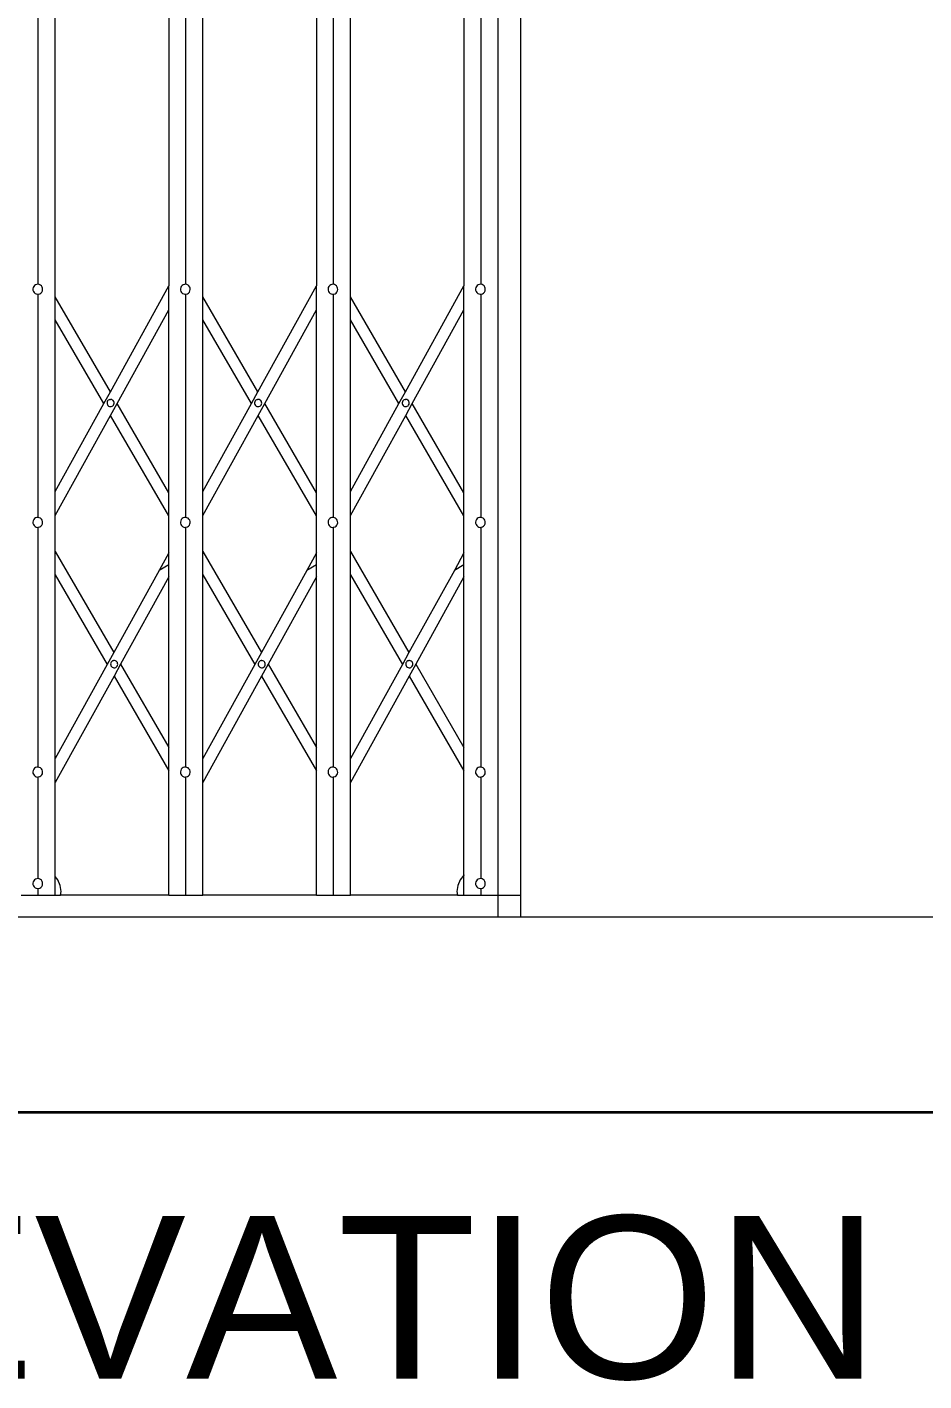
# Model space of a CAD drawing. Header units: inches. Extents: x -6800 to 96653, y -25814 to 17379.
# Drawn here: x 85545.4 to 85600.6, y -17979.5 to -17896.2 of the extents above; entities that cross this region are included whole.
import ezdxf

# ---------------------------------------------------------------- set-up
doc = ezdxf.new("R2010")
doc.units = ezdxf.units.IN
doc.header["$MEASUREMENT"] = 0
for name, color, linetype, lineweight in [('Door ele', 20, 'Continuous', 15), ('ele back', 51, 'Continuous', 15), ('Ground level', 210, 'Continuous', 35), ('text', 31, 'Continuous', 13)]:
    doc.layers.add(name, color=color, linetype=linetype, lineweight=lineweight)
doc.styles.get("Standard").update_dxf_attribs({"font": 'arial.ttf'})

msp = doc.modelspace()

# ---------------------------------------------------------------- linework, layer by layer
at = {"layer": 'Door ele', "transparency": 33554651}
for p, q in [((85574.384, -17851.875), (85574.384, -17904.696)), ((85575.809, -17904.696), (85575.809, -17851.875)), ((85547.168, -17904.696), (85547.168, -17888.684)), ((85556.246, -17904.696), (85556.246, -17888.684)), ((85565.324, -17904.696), (85565.324, -17888.684)), ((85546.121, -17904.696), (85546.121, -17889.447)), ((85554.151, -17889.346), (85554.151, -17904.696)), ((85555.199, -17904.696), (85555.199, -17889.447)), ((85563.229, -17889.346), (85563.229, -17904.696)), ((85564.277, -17904.696), (85564.277, -17889.447)), ((85572.308, -17889.346), (85572.308, -17904.696)), ((85573.355, -17904.696), (85573.355, -17889.447)), ((85546.121, -17912.037), (85546.121, -17904.696)), ((85547.168, -17912.801), (85547.168, -17904.696)), ((85554.151, -17904.696), (85554.151, -17912.138)), ((85555.199, -17912.037), (85555.199, -17904.696)), ((85556.246, -17912.801), (85556.246, -17904.696)), ((85563.229, -17904.696), (85563.229, -17912.138)), ((85564.277, -17912.037), (85564.277, -17904.696)), ((85565.324, -17912.801), (85565.324, -17904.696)), ((85572.308, -17904.696), (85572.308, -17912.138)), ((85573.355, -17912.037), (85573.355, -17904.696)), ((85574.384, -17904.696), (85574.384, -17949.61)), ((85575.809, -17949.61), (85575.809, -17904.696)), ((85545.802, -17912.24), (85545.787, -17912.319)), ((85545.787, -17912.319), (85545.791, -17912.398)), ((85545.837, -17912.169), (85545.802, -17912.24)), ((85545.889, -17912.109), (85545.837, -17912.169)), ((85545.954, -17912.065), (85545.889, -17912.109)), ((85546.029, -17912.039), (85545.954, -17912.065)), ((85546.107, -17912.035), (85546.029, -17912.039)), ((85546.121, -17912.037), (85546.107, -17912.035)), ((85546.183, -17912.051), (85546.121, -17912.037)), ((85546.253, -17912.086), (85546.183, -17912.051)), ((85546.312, -17912.139), (85546.253, -17912.086)), ((85546.355, -17912.206), (85546.312, -17912.139)), ((85546.38, -17912.282), (85546.355, -17912.206)), ((85546.384, -17912.362), (85546.38, -17912.282)), ((85550.554, -17918.647), (85554.151, -17912.138)), ((85554.151, -17913.614), (85554.151, -17912.138)), ((85554.881, -17912.24), (85554.865, -17912.319)), ((85554.865, -17912.319), (85554.87, -17912.398)), ((85554.915, -17912.169), (85554.881, -17912.24)), ((85554.967, -17912.109), (85554.915, -17912.169)), ((85555.033, -17912.065), (85554.967, -17912.109)), ((85555.107, -17912.039), (85555.033, -17912.065)), ((85555.185, -17912.035), (85555.107, -17912.039)), ((85555.199, -17912.037), (85555.185, -17912.035)), ((85555.261, -17912.051), (85555.199, -17912.037)), ((85555.331, -17912.086), (85555.261, -17912.051)), ((85555.39, -17912.139), (85555.331, -17912.086)), ((85555.433, -17912.206), (85555.39, -17912.139)), ((85555.458, -17912.282), (85555.433, -17912.206)), ((85555.463, -17912.362), (85555.458, -17912.282)), ((85559.632, -17918.647), (85563.229, -17912.138)), ((85563.229, -17913.614), (85563.229, -17912.138)), ((85563.959, -17912.24), (85563.943, -17912.319)), ((85563.943, -17912.319), (85563.948, -17912.398)), ((85563.994, -17912.169), (85563.959, -17912.24)), ((85564.046, -17912.109), (85563.994, -17912.169)), ((85564.111, -17912.065), (85564.046, -17912.109)), ((85564.185, -17912.039), (85564.111, -17912.065)), ((85564.263, -17912.035), (85564.185, -17912.039)), ((85564.277, -17912.037), (85564.263, -17912.035)), ((85564.34, -17912.051), (85564.277, -17912.037)), ((85564.41, -17912.086), (85564.34, -17912.051)), ((85564.468, -17912.139), (85564.41, -17912.086)), ((85564.511, -17912.206), (85564.468, -17912.139)), ((85564.536, -17912.282), (85564.511, -17912.206)), ((85564.541, -17912.362), (85564.536, -17912.282)), ((85568.71, -17918.647), (85572.308, -17912.138)), ((85572.308, -17913.614), (85572.308, -17912.138)), ((85573.037, -17912.24), (85573.021, -17912.319)), ((85573.021, -17912.319), (85573.026, -17912.398)), ((85573.072, -17912.169), (85573.037, -17912.24)), ((85573.124, -17912.109), (85573.072, -17912.169)), ((85573.189, -17912.065), (85573.124, -17912.109)), ((85573.263, -17912.039), (85573.189, -17912.065)), ((85573.341, -17912.035), (85573.263, -17912.039)), ((85573.355, -17912.037), (85573.341, -17912.035)), ((85573.418, -17912.051), (85573.355, -17912.037)), ((85573.488, -17912.086), (85573.418, -17912.051)), ((85573.546, -17912.139), (85573.488, -17912.086)), ((85573.589, -17912.206), (85573.546, -17912.139)), ((85573.614, -17912.282), (85573.589, -17912.206)), ((85573.619, -17912.362), (85573.614, -17912.282)), ((85545.791, -17912.398), (85545.816, -17912.474)), ((85545.816, -17912.474), (85545.859, -17912.541)), ((85545.859, -17912.541), (85545.918, -17912.594)), ((85545.918, -17912.594), (85545.988, -17912.63)), ((85545.988, -17912.63), (85546.064, -17912.646)), ((85546.064, -17912.646), (85546.121, -17912.642)), ((85546.121, -17912.642), (85546.143, -17912.641)), ((85546.121, -17926.377), (85546.121, -17912.642)), ((85546.143, -17912.641), (85546.217, -17912.616)), ((85546.217, -17912.616), (85546.282, -17912.572)), ((85546.282, -17912.572), (85546.334, -17912.512)), ((85546.334, -17912.512), (85546.369, -17912.44)), ((85546.369, -17912.44), (85546.384, -17912.362)), ((85550.554, -17918.647), (85547.168, -17912.801)), ((85547.168, -17914.226), (85547.168, -17912.801)), ((85554.87, -17912.398), (85554.894, -17912.474)), ((85554.894, -17912.474), (85554.938, -17912.541)), ((85554.938, -17912.541), (85554.996, -17912.594)), ((85554.996, -17912.594), (85555.066, -17912.63)), ((85555.066, -17912.63), (85555.143, -17912.646)), ((85555.143, -17912.646), (85555.199, -17912.642)), ((85555.199, -17912.642), (85555.221, -17912.641)), ((85555.199, -17926.377), (85555.199, -17912.642)), ((85555.221, -17912.641), (85555.295, -17912.616)), ((85555.295, -17912.616), (85555.36, -17912.572)), ((85555.36, -17912.572), (85555.412, -17912.512)), ((85555.412, -17912.512), (85555.447, -17912.44)), ((85555.447, -17912.44), (85555.463, -17912.362)), ((85559.632, -17918.647), (85556.246, -17912.801)), ((85556.246, -17914.226), (85556.246, -17912.801)), ((85563.948, -17912.398), (85563.973, -17912.474)), ((85563.973, -17912.474), (85564.016, -17912.541)), ((85564.016, -17912.541), (85564.074, -17912.594)), ((85564.074, -17912.594), (85564.144, -17912.63)), ((85564.144, -17912.63), (85564.221, -17912.646)), ((85564.221, -17912.646), (85564.277, -17912.642)), ((85564.277, -17912.642), (85564.299, -17912.641)), ((85564.277, -17926.377), (85564.277, -17912.642)), ((85564.299, -17912.641), (85564.373, -17912.616)), ((85564.373, -17912.616), (85564.438, -17912.572)), ((85564.438, -17912.572), (85564.49, -17912.512)), ((85564.49, -17912.512), (85564.525, -17912.44)), ((85564.525, -17912.44), (85564.541, -17912.362)), ((85568.71, -17918.647), (85565.324, -17912.801)), ((85565.324, -17914.226), (85565.324, -17912.801)), ((85573.026, -17912.398), (85573.051, -17912.474)), ((85573.051, -17912.474), (85573.094, -17912.541)), ((85573.094, -17912.541), (85573.152, -17912.594)), ((85573.152, -17912.594), (85573.222, -17912.63)), ((85573.222, -17912.63), (85573.299, -17912.646)), ((85573.299, -17912.646), (85573.355, -17912.642)), ((85573.355, -17912.642), (85573.377, -17912.641)), ((85573.355, -17926.377), (85573.355, -17912.642)), ((85573.377, -17912.641), (85573.451, -17912.616)), ((85573.451, -17912.616), (85573.516, -17912.572)), ((85573.516, -17912.572), (85573.568, -17912.512)), ((85573.568, -17912.512), (85573.603, -17912.44)), ((85573.603, -17912.44), (85573.619, -17912.362)), ((85550.971, -17919.367), (85554.151, -17913.614)), ((85554.151, -17924.859), (85554.151, -17913.614)), ((85560.049, -17919.367), (85563.229, -17913.614)), ((85563.229, -17924.859), (85563.229, -17913.614)), ((85569.127, -17919.367), (85572.308, -17913.614)), ((85572.308, -17924.859), (85572.308, -17913.614)), ((85547.168, -17924.772), (85547.168, -17914.226)), ((85550.151, -17919.376), (85547.168, -17914.226)), ((85556.246, -17924.772), (85556.246, -17914.226)), ((85559.229, -17919.376), (85556.246, -17914.226)), ((85565.324, -17924.772), (85565.324, -17914.226)), ((85568.307, -17919.376), (85565.324, -17914.226)), ((85550.151, -17919.376), (85550.554, -17918.647)), ((85559.229, -17919.376), (85559.632, -17918.647)), ((85568.307, -17919.376), (85568.71, -17918.647)), ((85547.168, -17924.772), (85550.151, -17919.376)), ((85550.36, -17919.265), (85550.349, -17919.322)), ((85550.349, -17919.322), (85550.352, -17919.381)), ((85550.352, -17919.381), (85550.37, -17919.436)), ((85550.386, -17919.213), (85550.36, -17919.265)), ((85550.37, -17919.436), (85550.402, -17919.485)), ((85550.423, -17919.169), (85550.386, -17919.213)), ((85550.402, -17919.485), (85550.444, -17919.523)), ((85550.471, -17919.137), (85550.423, -17919.169)), ((85550.444, -17919.523), (85550.495, -17919.55)), ((85550.525, -17919.118), (85550.471, -17919.137)), ((85550.495, -17919.55), (85550.551, -17919.561)), ((85550.525, -17919.118), (85550.554, -17919.117)), ((85550.551, -17919.561), (85550.608, -17919.558)), ((85550.582, -17919.115), (85550.554, -17919.117)), ((85550.568, -17920.097), (85550.971, -17919.367)), ((85550.638, -17919.127), (85550.582, -17919.115)), ((85550.608, -17919.558), (85550.662, -17919.539)), ((85550.689, -17919.153), (85550.638, -17919.127)), ((85550.662, -17919.539), (85550.71, -17919.507)), ((85550.732, -17919.191), (85550.689, -17919.153)), ((85550.71, -17919.507), (85550.748, -17919.463)), ((85550.763, -17919.24), (85550.732, -17919.191)), ((85550.748, -17919.463), (85550.773, -17919.411)), ((85550.781, -17919.296), (85550.763, -17919.24)), ((85550.773, -17919.411), (85550.785, -17919.354)), ((85550.785, -17919.354), (85550.781, -17919.296)), ((85554.151, -17924.859), (85550.971, -17919.367)), ((85556.246, -17924.772), (85559.229, -17919.376)), ((85559.438, -17919.265), (85559.427, -17919.322)), ((85559.427, -17919.322), (85559.43, -17919.381)), ((85559.43, -17919.381), (85559.448, -17919.436)), ((85559.464, -17919.213), (85559.438, -17919.265)), ((85559.448, -17919.436), (85559.48, -17919.485)), ((85559.502, -17919.169), (85559.464, -17919.213)), ((85559.48, -17919.485), (85559.523, -17919.523)), ((85559.549, -17919.137), (85559.502, -17919.169)), ((85559.523, -17919.523), (85559.574, -17919.55)), ((85559.604, -17919.118), (85559.549, -17919.137)), ((85559.574, -17919.55), (85559.63, -17919.561)), ((85559.604, -17919.118), (85559.632, -17919.117)), ((85559.63, -17919.561), (85559.687, -17919.558)), ((85559.66, -17919.115), (85559.632, -17919.117)), ((85559.646, -17920.097), (85560.049, -17919.367)), ((85559.716, -17919.127), (85559.66, -17919.115)), ((85559.687, -17919.558), (85559.741, -17919.539)), ((85559.767, -17919.153), (85559.716, -17919.127)), ((85559.741, -17919.539), (85559.788, -17919.507)), ((85559.81, -17919.191), (85559.767, -17919.153)), ((85559.788, -17919.507), (85559.826, -17919.463)), ((85559.842, -17919.24), (85559.81, -17919.191)), ((85559.826, -17919.463), (85559.852, -17919.411)), ((85559.86, -17919.296), (85559.842, -17919.24)), ((85559.852, -17919.411), (85559.863, -17919.354)), ((85559.863, -17919.354), (85559.86, -17919.296)), ((85563.229, -17924.859), (85560.049, -17919.367)), ((85565.324, -17924.772), (85568.307, -17919.376)), ((85568.516, -17919.265), (85568.505, -17919.322)), ((85568.505, -17919.322), (85568.508, -17919.381)), ((85568.508, -17919.381), (85568.526, -17919.436)), ((85568.542, -17919.213), (85568.516, -17919.265)), ((85568.526, -17919.436), (85568.558, -17919.485)), ((85568.58, -17919.169), (85568.542, -17919.213)), ((85568.558, -17919.485), (85568.601, -17919.523)), ((85568.627, -17919.137), (85568.58, -17919.169)), ((85568.601, -17919.523), (85568.652, -17919.55)), ((85568.682, -17919.118), (85568.627, -17919.137)), ((85568.652, -17919.55), (85568.708, -17919.561)), ((85568.682, -17919.118), (85568.71, -17919.117)), ((85568.708, -17919.561), (85568.765, -17919.558)), ((85568.739, -17919.115), (85568.71, -17919.117)), ((85568.724, -17920.097), (85569.127, -17919.367)), ((85568.794, -17919.127), (85568.739, -17919.115)), ((85568.765, -17919.558), (85568.819, -17919.539)), ((85568.846, -17919.153), (85568.794, -17919.127)), ((85568.819, -17919.539), (85568.866, -17919.507)), ((85568.888, -17919.191), (85568.846, -17919.153)), ((85568.866, -17919.507), (85568.904, -17919.463)), ((85568.92, -17919.24), (85568.888, -17919.191)), ((85568.904, -17919.463), (85568.93, -17919.411)), ((85568.938, -17919.296), (85568.92, -17919.24)), ((85568.93, -17919.411), (85568.941, -17919.354)), ((85568.941, -17919.354), (85568.938, -17919.296)), ((85572.308, -17924.859), (85569.127, -17919.367)), ((85547.168, -17926.248), (85550.568, -17920.097)), ((85554.151, -17926.284), (85550.568, -17920.097)), ((85556.246, -17926.248), (85559.646, -17920.097)), ((85563.229, -17926.284), (85559.646, -17920.097)), ((85565.324, -17926.248), (85568.724, -17920.097)), ((85572.308, -17926.284), (85568.724, -17920.097)), ((85547.168, -17926.248), (85547.168, -17924.772)), ((85556.246, -17926.248), (85556.246, -17924.772)), ((85565.324, -17926.248), (85565.324, -17924.772)), ((85554.151, -17926.284), (85554.151, -17924.859)), ((85563.229, -17926.284), (85563.229, -17924.859)), ((85572.308, -17926.284), (85572.308, -17924.859)), ((85545.889, -17926.448), (85545.837, -17926.508)), ((85545.954, -17926.404), (85545.889, -17926.448)), ((85546.029, -17926.378), (85545.954, -17926.404)), ((85546.107, -17926.374), (85546.029, -17926.378)), ((85546.121, -17926.377), (85546.107, -17926.374)), ((85546.183, -17926.39), (85546.121, -17926.377)), ((85546.253, -17926.425), (85546.183, -17926.39)), ((85546.312, -17926.478), (85546.253, -17926.425)), ((85546.355, -17926.545), (85546.312, -17926.478)), ((85547.168, -17928.476), (85547.168, -17926.248)), ((85554.151, -17928.562), (85554.151, -17926.284)), ((85554.967, -17926.448), (85554.915, -17926.508)), ((85555.033, -17926.404), (85554.967, -17926.448)), ((85555.107, -17926.378), (85555.033, -17926.404)), ((85555.185, -17926.374), (85555.107, -17926.378)), ((85555.199, -17926.377), (85555.185, -17926.374)), ((85555.261, -17926.39), (85555.199, -17926.377)), ((85555.331, -17926.425), (85555.261, -17926.39)), ((85555.39, -17926.478), (85555.331, -17926.425)), ((85555.433, -17926.545), (85555.39, -17926.478)), ((85556.246, -17928.476), (85556.246, -17926.248)), ((85563.229, -17928.562), (85563.229, -17926.284)), ((85564.046, -17926.448), (85563.994, -17926.508)), ((85564.111, -17926.404), (85564.046, -17926.448)), ((85564.185, -17926.378), (85564.111, -17926.404)), ((85564.263, -17926.374), (85564.185, -17926.378)), ((85564.277, -17926.377), (85564.263, -17926.374)), ((85564.34, -17926.39), (85564.277, -17926.377)), ((85564.41, -17926.425), (85564.34, -17926.39)), ((85564.468, -17926.478), (85564.41, -17926.425)), ((85564.511, -17926.545), (85564.468, -17926.478)), ((85565.324, -17928.476), (85565.324, -17926.248)), ((85572.308, -17928.562), (85572.308, -17926.284)), ((85573.124, -17926.448), (85573.072, -17926.508)), ((85573.189, -17926.404), (85573.124, -17926.448)), ((85573.263, -17926.378), (85573.189, -17926.404)), ((85573.341, -17926.374), (85573.263, -17926.378)), ((85573.355, -17926.377), (85573.341, -17926.374)), ((85573.418, -17926.39), (85573.355, -17926.377)), ((85573.488, -17926.425), (85573.418, -17926.39)), ((85573.546, -17926.478), (85573.488, -17926.425)), ((85573.589, -17926.545), (85573.546, -17926.478)), ((85545.802, -17926.579), (85545.787, -17926.658)), ((85545.787, -17926.658), (85545.791, -17926.738)), ((85545.791, -17926.738), (85545.816, -17926.813)), ((85545.837, -17926.508), (85545.802, -17926.579)), ((85545.816, -17926.813), (85545.859, -17926.88)), ((85545.859, -17926.88), (85545.918, -17926.933)), ((85545.918, -17926.933), (85545.988, -17926.969)), ((85545.988, -17926.969), (85546.064, -17926.985)), ((85546.064, -17926.985), (85546.121, -17926.981)), ((85546.121, -17926.981), (85546.143, -17926.98)), ((85546.121, -17941.734), (85546.121, -17926.981)), ((85546.143, -17926.98), (85546.217, -17926.955)), ((85546.217, -17926.955), (85546.282, -17926.911)), ((85546.282, -17926.911), (85546.334, -17926.851)), ((85546.334, -17926.851), (85546.369, -17926.779)), ((85546.38, -17926.621), (85546.355, -17926.545)), ((85546.369, -17926.779), (85546.384, -17926.701)), ((85546.384, -17926.701), (85546.38, -17926.621)), ((85554.881, -17926.579), (85554.865, -17926.658)), ((85554.865, -17926.658), (85554.87, -17926.738)), ((85554.87, -17926.738), (85554.894, -17926.813)), ((85554.915, -17926.508), (85554.881, -17926.579)), ((85554.894, -17926.813), (85554.938, -17926.88)), ((85554.938, -17926.88), (85554.996, -17926.933)), ((85554.996, -17926.933), (85555.066, -17926.969)), ((85555.066, -17926.969), (85555.143, -17926.985)), ((85555.143, -17926.985), (85555.199, -17926.981)), ((85555.199, -17926.981), (85555.221, -17926.98)), ((85555.199, -17941.734), (85555.199, -17926.981)), ((85555.221, -17926.98), (85555.295, -17926.955)), ((85555.295, -17926.955), (85555.36, -17926.911)), ((85555.36, -17926.911), (85555.412, -17926.851)), ((85555.412, -17926.851), (85555.447, -17926.779)), ((85555.458, -17926.621), (85555.433, -17926.545)), ((85555.447, -17926.779), (85555.463, -17926.701)), ((85555.463, -17926.701), (85555.458, -17926.621)), ((85563.959, -17926.579), (85563.943, -17926.658)), ((85563.943, -17926.658), (85563.948, -17926.738)), ((85563.948, -17926.738), (85563.973, -17926.813)), ((85563.994, -17926.508), (85563.959, -17926.579)), ((85563.973, -17926.813), (85564.016, -17926.88)), ((85564.016, -17926.88), (85564.074, -17926.933)), ((85564.074, -17926.933), (85564.144, -17926.969)), ((85564.144, -17926.969), (85564.221, -17926.985)), ((85564.221, -17926.985), (85564.277, -17926.981)), ((85564.277, -17926.981), (85564.299, -17926.98)), ((85564.277, -17941.734), (85564.277, -17926.981)), ((85564.299, -17926.98), (85564.373, -17926.955)), ((85564.373, -17926.955), (85564.438, -17926.911)), ((85564.438, -17926.911), (85564.49, -17926.851)), ((85564.49, -17926.851), (85564.525, -17926.779)), ((85564.536, -17926.621), (85564.511, -17926.545)), ((85564.525, -17926.779), (85564.541, -17926.701)), ((85564.541, -17926.701), (85564.536, -17926.621)), ((85573.037, -17926.579), (85573.021, -17926.658)), ((85573.021, -17926.658), (85573.026, -17926.738)), ((85573.026, -17926.738), (85573.051, -17926.813)), ((85573.072, -17926.508), (85573.037, -17926.579)), ((85573.051, -17926.813), (85573.094, -17926.88)), ((85573.094, -17926.88), (85573.152, -17926.933)), ((85573.152, -17926.933), (85573.222, -17926.969)), ((85573.222, -17926.969), (85573.299, -17926.985)), ((85573.299, -17926.985), (85573.355, -17926.981)), ((85573.355, -17926.981), (85573.377, -17926.98)), ((85573.355, -17941.734), (85573.355, -17926.981)), ((85573.377, -17926.98), (85573.451, -17926.955)), ((85573.451, -17926.955), (85573.516, -17926.911)), ((85573.516, -17926.911), (85573.568, -17926.851)), ((85573.568, -17926.851), (85573.603, -17926.779)), ((85573.614, -17926.621), (85573.589, -17926.545)), ((85573.603, -17926.779), (85573.619, -17926.701)), ((85573.619, -17926.701), (85573.614, -17926.621)), ((85547.168, -17928.476), (85550.766, -17934.688)), ((85547.168, -17929.901), (85547.168, -17928.476)), ((85554.151, -17928.562), (85553.562, -17929.629)), ((85554.151, -17929.282), (85554.151, -17928.562)), ((85556.246, -17928.476), (85559.844, -17934.688)), ((85556.246, -17929.901), (85556.246, -17928.476)), ((85563.229, -17928.562), (85562.64, -17929.629)), ((85563.229, -17929.282), (85563.229, -17928.562)), ((85565.324, -17928.476), (85568.922, -17934.688)), ((85565.324, -17929.901), (85565.324, -17928.476)), ((85572.308, -17928.562), (85571.718, -17929.629)), ((85572.308, -17929.282), (85572.308, -17928.562)), ((85553.562, -17929.629), (85550.766, -17934.688)), ((85554.151, -17929.282), (85553.562, -17929.629)), ((85554.151, -17930.038), (85554.151, -17929.282)), ((85562.64, -17929.629), (85559.844, -17934.688)), ((85563.229, -17929.282), (85562.64, -17929.629)), ((85563.229, -17930.038), (85563.229, -17929.282)), ((85571.718, -17929.629), (85568.922, -17934.688)), ((85572.308, -17929.282), (85571.718, -17929.629)), ((85572.308, -17930.038), (85572.308, -17929.282)), ((85547.168, -17941.196), (85547.168, -17929.901)), ((85547.168, -17929.901), (85550.363, -17935.417)), ((85554.151, -17930.038), (85551.183, -17935.408)), ((85554.151, -17940.534), (85554.151, -17930.038)), ((85556.246, -17941.196), (85556.246, -17929.901)), ((85556.246, -17929.901), (85559.441, -17935.417)), ((85563.229, -17930.038), (85560.261, -17935.408)), ((85563.229, -17940.534), (85563.229, -17930.038)), ((85565.324, -17941.196), (85565.324, -17929.901)), ((85565.324, -17929.901), (85568.519, -17935.417)), ((85572.308, -17930.038), (85569.339, -17935.408)), ((85572.308, -17940.534), (85572.308, -17930.038)), ((85550.766, -17934.688), (85550.363, -17935.417)), ((85559.844, -17934.688), (85559.441, -17935.417)), ((85568.922, -17934.688), (85568.519, -17935.417)), ((85550.363, -17935.417), (85547.168, -17941.196)), ((85550.582, -17935.324), (85550.57, -17935.381)), ((85550.57, -17935.381), (85550.574, -17935.439)), ((85550.574, -17935.439), (85550.592, -17935.495)), ((85550.607, -17935.271), (85550.582, -17935.324)), ((85550.592, -17935.495), (85550.623, -17935.543)), ((85550.645, -17935.228), (85550.607, -17935.271)), ((85550.623, -17935.543), (85550.666, -17935.582)), ((85550.693, -17935.195), (85550.645, -17935.228)), ((85550.666, -17935.582), (85550.717, -17935.608)), ((85550.747, -17935.177), (85550.693, -17935.195)), ((85550.717, -17935.608), (85550.773, -17935.62)), ((85550.747, -17935.177), (85550.775, -17935.175)), ((85550.773, -17935.62), (85550.83, -17935.616)), ((85550.804, -17935.173), (85550.775, -17935.175)), ((85551.183, -17935.408), (85550.78, -17936.137)), ((85550.86, -17935.185), (85550.804, -17935.173)), ((85550.83, -17935.616), (85550.884, -17935.598)), ((85550.911, -17935.211), (85550.86, -17935.185)), ((85550.884, -17935.598), (85550.932, -17935.566)), ((85550.954, -17935.25), (85550.911, -17935.211)), ((85550.932, -17935.566), (85550.97, -17935.522)), ((85550.985, -17935.299), (85550.954, -17935.25)), ((85550.97, -17935.522), (85550.995, -17935.47)), ((85551.003, -17935.354), (85550.985, -17935.299)), ((85550.995, -17935.47), (85551.007, -17935.412)), ((85551.007, -17935.412), (85551.003, -17935.354)), ((85551.183, -17935.408), (85554.151, -17940.534)), ((85559.441, -17935.417), (85556.246, -17941.196)), ((85559.66, -17935.324), (85559.649, -17935.381)), ((85559.649, -17935.381), (85559.652, -17935.439)), ((85559.652, -17935.439), (85559.67, -17935.495)), ((85559.686, -17935.271), (85559.66, -17935.324)), ((85559.67, -17935.495), (85559.702, -17935.543)), ((85559.723, -17935.228), (85559.686, -17935.271)), ((85559.702, -17935.543), (85559.744, -17935.582)), ((85559.771, -17935.195), (85559.723, -17935.228)), ((85559.744, -17935.582), (85559.795, -17935.608)), ((85559.825, -17935.177), (85559.771, -17935.195)), ((85559.795, -17935.608), (85559.851, -17935.62)), ((85559.825, -17935.177), (85559.854, -17935.175)), ((85559.851, -17935.62), (85559.908, -17935.616)), ((85559.882, -17935.173), (85559.854, -17935.175)), ((85560.261, -17935.408), (85559.858, -17936.137)), ((85559.938, -17935.185), (85559.882, -17935.173)), ((85559.908, -17935.616), (85559.963, -17935.598)), ((85559.989, -17935.211), (85559.938, -17935.185)), ((85559.963, -17935.598), (85560.01, -17935.566)), ((85560.032, -17935.25), (85559.989, -17935.211)), ((85560.01, -17935.566), (85560.048, -17935.522)), ((85560.063, -17935.299), (85560.032, -17935.25)), ((85560.048, -17935.522), (85560.073, -17935.47)), ((85560.081, -17935.354), (85560.063, -17935.299)), ((85560.073, -17935.47), (85560.085, -17935.412)), ((85560.085, -17935.412), (85560.081, -17935.354)), ((85560.261, -17935.408), (85563.229, -17940.534)), ((85568.519, -17935.417), (85565.324, -17941.196)), ((85568.738, -17935.324), (85568.727, -17935.381)), ((85568.727, -17935.381), (85568.73, -17935.439)), ((85568.73, -17935.439), (85568.748, -17935.495)), ((85568.764, -17935.271), (85568.738, -17935.324)), ((85568.748, -17935.495), (85568.78, -17935.543)), ((85568.802, -17935.228), (85568.764, -17935.271)), ((85568.78, -17935.543), (85568.823, -17935.582)), ((85568.849, -17935.195), (85568.802, -17935.228)), ((85568.823, -17935.582), (85568.874, -17935.608)), ((85568.904, -17935.177), (85568.849, -17935.195)), ((85568.874, -17935.608), (85568.93, -17935.62)), ((85568.904, -17935.177), (85568.932, -17935.175)), ((85568.93, -17935.62), (85568.987, -17935.616)), ((85568.96, -17935.173), (85568.932, -17935.175)), ((85569.339, -17935.408), (85568.936, -17936.137)), ((85569.016, -17935.185), (85568.96, -17935.173)), ((85568.987, -17935.616), (85569.041, -17935.598)), ((85569.067, -17935.211), (85569.016, -17935.185)), ((85569.041, -17935.598), (85569.088, -17935.566)), ((85569.11, -17935.25), (85569.067, -17935.211)), ((85569.088, -17935.566), (85569.126, -17935.522)), ((85569.142, -17935.299), (85569.11, -17935.25)), ((85569.126, -17935.522), (85569.152, -17935.47)), ((85569.16, -17935.354), (85569.142, -17935.299)), ((85569.152, -17935.47), (85569.163, -17935.412)), ((85569.163, -17935.412), (85569.16, -17935.354)), ((85569.339, -17935.408), (85572.308, -17940.534)), ((85550.78, -17936.137), (85547.168, -17942.672)), ((85550.78, -17936.137), (85554.151, -17941.959)), ((85559.858, -17936.137), (85556.246, -17942.672)), ((85559.858, -17936.137), (85563.229, -17941.959)), ((85568.936, -17936.137), (85565.324, -17942.672)), ((85568.936, -17936.137), (85572.308, -17941.959)), ((85554.151, -17941.959), (85554.151, -17940.534)), ((85563.229, -17941.959), (85563.229, -17940.534)), ((85572.308, -17941.959), (85572.308, -17940.534)), ((85547.168, -17942.672), (85547.168, -17941.196)), ((85556.246, -17942.672), (85556.246, -17941.196)), ((85565.324, -17942.672), (85565.324, -17941.196)), ((85545.802, -17941.937), (85545.787, -17942.015)), ((85545.787, -17942.015), (85545.791, -17942.095)), ((85545.791, -17942.095), (85545.816, -17942.171)), ((85545.837, -17941.865), (85545.802, -17941.937)), ((85545.816, -17942.171), (85545.859, -17942.237)), ((85545.889, -17941.805), (85545.837, -17941.865)), ((85545.859, -17942.237), (85545.918, -17942.29)), ((85545.954, -17941.761), (85545.889, -17941.805)), ((85545.918, -17942.29), (85545.988, -17942.326)), ((85546.029, -17941.736), (85545.954, -17941.761)), ((85546.107, -17941.731), (85546.029, -17941.736)), ((85546.121, -17941.734), (85546.107, -17941.731)), ((85546.183, -17941.747), (85546.121, -17941.734)), ((85546.253, -17941.783), (85546.183, -17941.747)), ((85546.217, -17942.312), (85546.282, -17942.268)), ((85546.312, -17941.836), (85546.253, -17941.783)), ((85546.282, -17942.268), (85546.334, -17942.208)), ((85546.355, -17941.902), (85546.312, -17941.836)), ((85546.334, -17942.208), (85546.369, -17942.137)), ((85546.38, -17941.978), (85546.355, -17941.902)), ((85546.369, -17942.137), (85546.384, -17942.058)), ((85546.384, -17942.058), (85546.38, -17941.978)), ((85554.151, -17949.61), (85554.151, -17941.959)), ((85554.881, -17941.937), (85554.865, -17942.015)), ((85554.865, -17942.015), (85554.87, -17942.095)), ((85554.87, -17942.095), (85554.894, -17942.171)), ((85554.915, -17941.865), (85554.881, -17941.937)), ((85554.894, -17942.171), (85554.938, -17942.237)), ((85554.967, -17941.805), (85554.915, -17941.865)), ((85554.938, -17942.237), (85554.996, -17942.29)), ((85555.033, -17941.761), (85554.967, -17941.805)), ((85554.996, -17942.29), (85555.066, -17942.326)), ((85555.107, -17941.736), (85555.033, -17941.761)), ((85555.185, -17941.731), (85555.107, -17941.736)), ((85555.199, -17941.734), (85555.185, -17941.731)), ((85555.261, -17941.747), (85555.199, -17941.734)), ((85555.331, -17941.783), (85555.261, -17941.747)), ((85555.295, -17942.312), (85555.36, -17942.268)), ((85555.39, -17941.836), (85555.331, -17941.783)), ((85555.36, -17942.268), (85555.412, -17942.208)), ((85555.433, -17941.902), (85555.39, -17941.836)), ((85555.412, -17942.208), (85555.447, -17942.137)), ((85555.458, -17941.978), (85555.433, -17941.902)), ((85555.447, -17942.137), (85555.463, -17942.058)), ((85555.463, -17942.058), (85555.458, -17941.978)), ((85563.229, -17949.61), (85563.229, -17941.959)), ((85563.959, -17941.937), (85563.943, -17942.015)), ((85563.943, -17942.015), (85563.948, -17942.095)), ((85563.948, -17942.095), (85563.973, -17942.171)), ((85563.994, -17941.865), (85563.959, -17941.937)), ((85563.973, -17942.171), (85564.016, -17942.237)), ((85564.046, -17941.805), (85563.994, -17941.865)), ((85564.016, -17942.237), (85564.074, -17942.29)), ((85564.111, -17941.761), (85564.046, -17941.805)), ((85564.074, -17942.29), (85564.144, -17942.326)), ((85564.185, -17941.736), (85564.111, -17941.761)), ((85564.263, -17941.731), (85564.185, -17941.736)), ((85564.277, -17941.734), (85564.263, -17941.731)), ((85564.34, -17941.747), (85564.277, -17941.734)), ((85564.41, -17941.783), (85564.34, -17941.747)), ((85564.373, -17942.312), (85564.438, -17942.268)), ((85564.468, -17941.836), (85564.41, -17941.783)), ((85564.438, -17942.268), (85564.49, -17942.208)), ((85564.511, -17941.902), (85564.468, -17941.836)), ((85564.49, -17942.208), (85564.525, -17942.137)), ((85564.536, -17941.978), (85564.511, -17941.902)), ((85564.525, -17942.137), (85564.541, -17942.058)), ((85564.541, -17942.058), (85564.536, -17941.978)), ((85572.308, -17948.359), (85572.308, -17941.959)), ((85573.037, -17941.937), (85573.021, -17942.015)), ((85573.021, -17942.015), (85573.026, -17942.095)), ((85573.026, -17942.095), (85573.051, -17942.171)), ((85573.072, -17941.865), (85573.037, -17941.937)), ((85573.051, -17942.171), (85573.094, -17942.237)), ((85573.124, -17941.805), (85573.072, -17941.865)), ((85573.094, -17942.237), (85573.152, -17942.29)), ((85573.189, -17941.761), (85573.124, -17941.805)), ((85573.152, -17942.29), (85573.222, -17942.326)), ((85573.263, -17941.736), (85573.189, -17941.761)), ((85573.341, -17941.731), (85573.263, -17941.736)), ((85573.355, -17941.734), (85573.341, -17941.731)), ((85573.418, -17941.747), (85573.355, -17941.734)), ((85573.488, -17941.783), (85573.418, -17941.747)), ((85573.451, -17942.312), (85573.516, -17942.268)), ((85573.546, -17941.836), (85573.488, -17941.783)), ((85573.516, -17942.268), (85573.568, -17942.208)), ((85573.589, -17941.902), (85573.546, -17941.836)), ((85573.568, -17942.208), (85573.603, -17942.137)), ((85573.614, -17941.978), (85573.589, -17941.902)), ((85573.603, -17942.137), (85573.619, -17942.058)), ((85573.619, -17942.058), (85573.614, -17941.978)), ((85545.988, -17942.326), (85546.064, -17942.342)), ((85546.064, -17942.342), (85546.121, -17942.339)), ((85546.121, -17942.339), (85546.143, -17942.337)), ((85546.121, -17948.592), (85546.121, -17942.339)), ((85546.143, -17942.337), (85546.217, -17942.312)), ((85547.168, -17948.455), (85547.168, -17942.672)), ((85555.066, -17942.326), (85555.143, -17942.342)), ((85555.143, -17942.342), (85555.199, -17942.339)), ((85555.199, -17942.339), (85555.221, -17942.337)), ((85555.199, -17949.61), (85555.199, -17942.339)), ((85555.221, -17942.337), (85555.295, -17942.312)), ((85556.246, -17949.61), (85556.246, -17942.672)), ((85564.144, -17942.326), (85564.221, -17942.342)), ((85564.221, -17942.342), (85564.277, -17942.339)), ((85564.277, -17942.339), (85564.299, -17942.337)), ((85564.277, -17949.61), (85564.277, -17942.339)), ((85564.299, -17942.337), (85564.373, -17942.312)), ((85565.324, -17949.61), (85565.324, -17942.672)), ((85573.222, -17942.326), (85573.299, -17942.342)), ((85573.299, -17942.342), (85573.355, -17942.339)), ((85573.355, -17942.339), (85573.377, -17942.337)), ((85573.355, -17948.592), (85573.355, -17942.339)), ((85573.377, -17942.337), (85573.451, -17942.312)), ((85545.802, -17948.794), (85545.787, -17948.873)), ((85545.787, -17948.873), (85545.791, -17948.953)), ((85545.791, -17948.953), (85545.816, -17949.029)), ((85545.837, -17948.723), (85545.802, -17948.794)), ((85545.889, -17948.663), (85545.837, -17948.723)), ((85545.954, -17948.619), (85545.889, -17948.663)), ((85546.029, -17948.594), (85545.954, -17948.619)), ((85546.107, -17948.589), (85546.029, -17948.594)), ((85546.121, -17948.592), (85546.107, -17948.589)), ((85546.183, -17948.605), (85546.121, -17948.592)), ((85546.253, -17948.64), (85546.183, -17948.605)), ((85546.312, -17948.693), (85546.253, -17948.64)), ((85546.355, -17948.76), (85546.312, -17948.693)), ((85546.38, -17948.836), (85546.355, -17948.76)), ((85546.369, -17948.994), (85546.384, -17948.916)), ((85546.384, -17948.916), (85546.38, -17948.836)), ((85547.331, -17948.667), (85547.168, -17948.455)), ((85547.168, -17949.61), (85547.168, -17948.455)), ((85547.475, -17949.015), (85547.331, -17948.667)), ((85572.066, -17948.667), (85571.922, -17949.015)), ((85572.296, -17948.368), (85572.066, -17948.667)), ((85572.308, -17948.359), (85572.296, -17948.368)), ((85572.308, -17949.61), (85572.308, -17948.359)), ((85573.037, -17948.794), (85573.021, -17948.873)), ((85573.021, -17948.873), (85573.026, -17948.953)), ((85573.026, -17948.953), (85573.051, -17949.029)), ((85573.072, -17948.723), (85573.037, -17948.794)), ((85573.124, -17948.663), (85573.072, -17948.723)), ((85573.189, -17948.619), (85573.124, -17948.663)), ((85573.263, -17948.594), (85573.189, -17948.619)), ((85573.341, -17948.589), (85573.263, -17948.594)), ((85573.355, -17948.592), (85573.341, -17948.589)), ((85573.418, -17948.605), (85573.355, -17948.592)), ((85573.488, -17948.64), (85573.418, -17948.605)), ((85573.546, -17948.693), (85573.488, -17948.64)), ((85573.589, -17948.76), (85573.546, -17948.693)), ((85573.614, -17948.836), (85573.589, -17948.76)), ((85573.603, -17948.994), (85573.619, -17948.916)), ((85573.619, -17948.916), (85573.614, -17948.836)), ((85545.073, -17949.61), (85546.121, -17949.61)), ((85545.816, -17949.029), (85545.859, -17949.095)), ((85545.859, -17949.095), (85545.918, -17949.148)), ((85545.918, -17949.148), (85545.988, -17949.184)), ((85545.988, -17949.184), (85546.064, -17949.2)), ((85546.064, -17949.2), (85546.121, -17949.197)), ((85546.121, -17949.197), (85546.143, -17949.195)), ((85546.121, -17949.61), (85546.121, -17949.197)), ((85546.121, -17949.61), (85547.168, -17949.61)), ((85546.143, -17949.195), (85546.217, -17949.17)), ((85546.217, -17949.17), (85546.282, -17949.126)), ((85546.282, -17949.126), (85546.334, -17949.066)), ((85546.334, -17949.066), (85546.369, -17948.994)), ((85547.168, -17949.61), (85547.495, -17949.61)), ((85547.524, -17949.389), (85547.475, -17949.015)), ((85547.495, -17949.61), (85547.524, -17949.389)), ((85554.151, -17949.61), (85547.495, -17949.61)), ((85554.151, -17949.61), (85555.199, -17949.61)), ((85555.199, -17949.61), (85556.246, -17949.61)), ((85563.229, -17949.61), (85556.246, -17949.61)), ((85563.229, -17949.61), (85564.277, -17949.61)), ((85564.277, -17949.61), (85565.324, -17949.61)), ((85571.902, -17949.61), (85565.324, -17949.61)), ((85571.922, -17949.015), (85571.873, -17949.389)), ((85571.873, -17949.389), (85571.902, -17949.61)), ((85571.902, -17949.61), (85572.308, -17949.61)), ((85572.308, -17949.61), (85573.355, -17949.61)), ((85573.051, -17949.029), (85573.094, -17949.095)), ((85573.094, -17949.095), (85573.152, -17949.148)), ((85573.152, -17949.148), (85573.222, -17949.184)), ((85573.222, -17949.184), (85573.299, -17949.2)), ((85573.299, -17949.2), (85573.355, -17949.197)), ((85573.355, -17949.197), (85573.377, -17949.195)), ((85573.355, -17949.61), (85573.355, -17949.197)), ((85573.355, -17949.61), (85574.384, -17949.61)), ((85573.377, -17949.195), (85573.451, -17949.17)), ((85573.451, -17949.17), (85573.516, -17949.126)), ((85573.516, -17949.126), (85573.568, -17949.066)), ((85573.568, -17949.066), (85573.603, -17948.994)), ((85574.384, -17949.61), (85574.384, -17950.95)), ((85574.384, -17949.61), (85575.809, -17949.61)), ((85575.809, -17950.95), (85575.809, -17949.61))]:
    msp.add_line(p, q, dxfattribs=at)
at = {"layer": 'ele back', "transparency": 33554651}
msp.add_line((85449.809, -17950.95), (85783.809, -17950.95), dxfattribs=at)
at = {"layer": 'Ground level', "transparency": 33554651}
msp.add_line((85406.966, -17962.95), (85866.142, -17962.95), dxfattribs=at)

# ---------------------------------------------------------------- texts
at = {"layer": 'text', "transparency": 33554651, "insert": (85536.571, -17974.412), "char_height": 10, "attachment_point": 5}
msp.add_mtext_dynamic_manual_height_columns('WEST ELEVATION', width=6194.39142, gutter_width=6.05, heights=[0], dxfattribs=at)

doc.saveas('drawing.dxf')
